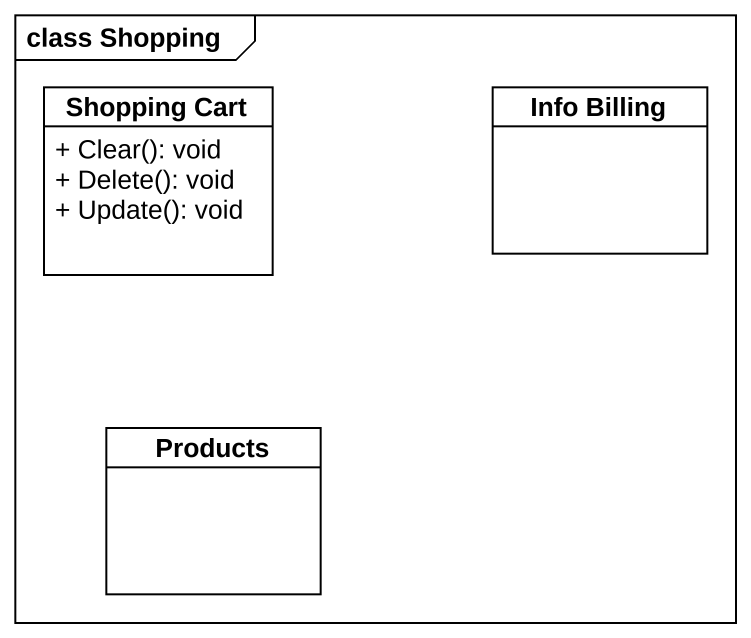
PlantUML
@startuml
mainframe class Shopping
hide circle
hide empty members
skinparam classAttributeIconSize 0
class "Shopping Cart" as Shopping_Cart {
  + Clear(): void
  + Delete(): void
  + Update(): void
}
class "Info Billing" as Info_Billing
class Products
@enduml
